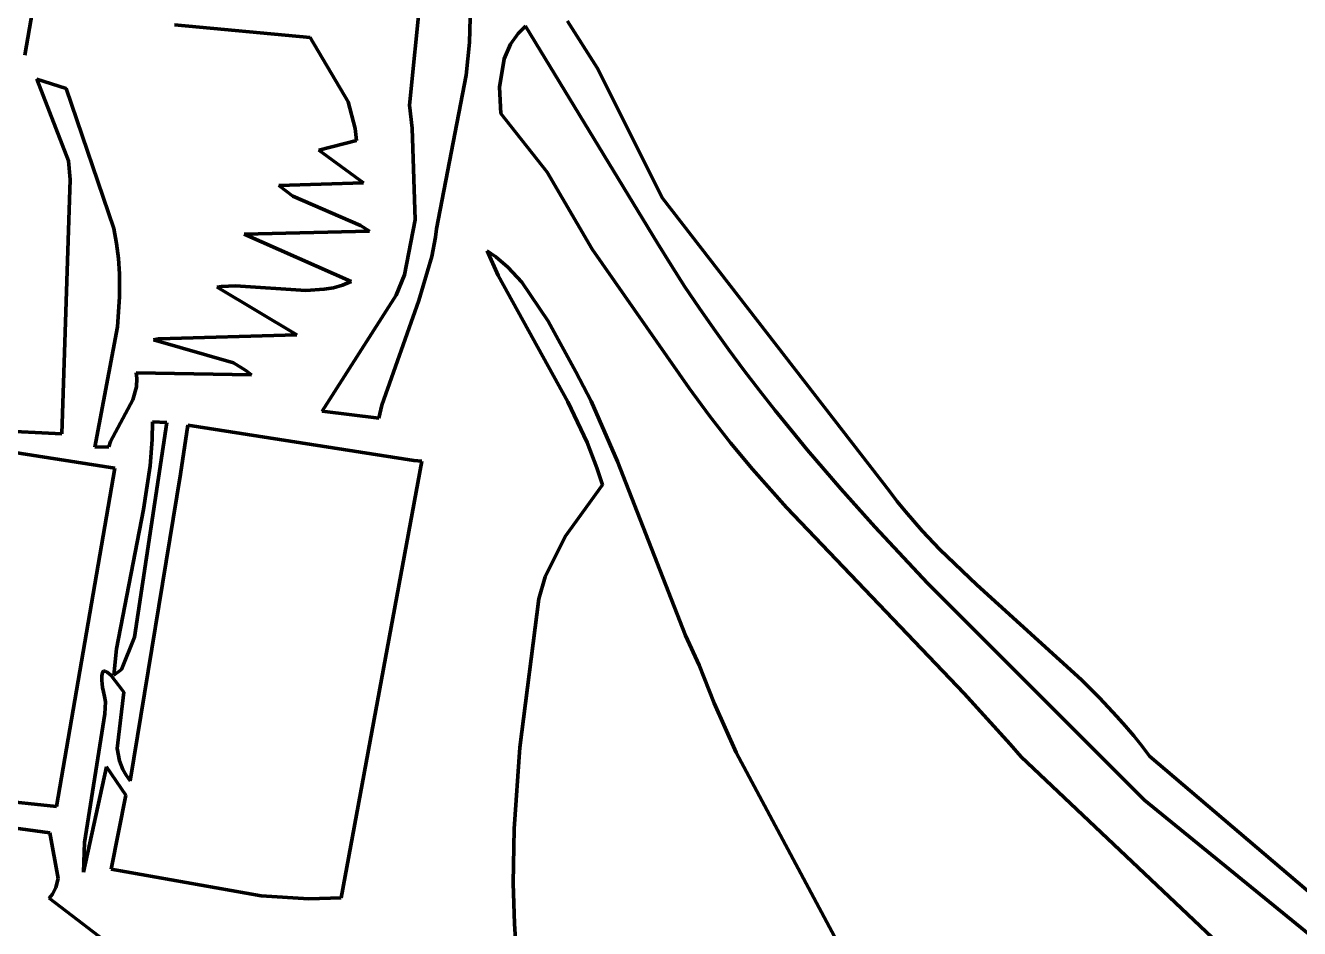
# Model space of a CAD drawing. Header units: millimetres. Extents: x 0 to 8.3, y 0 to 11.7.
# Drawn here: x 3.135 to 4.522, y 6.448 to 7.432 of the extents above; entities that cross this region are included whole.
import ezdxf

# ---------------------------------------------------------------- set-up
doc = ezdxf.new("R2010")
doc.units = ezdxf.units.MM
doc.layers.add('color#000000ff', color=7, linetype='CONTINUOUS', lineweight=100)
doc.layers.add('color#ffffffff', color=7, linetype='CONTINUOUS', lineweight=100)

msp = doc.modelspace()

# ---------------------------------------------------------------- linework, layer by layer
at = {"layer": 'color#000000ff'}
for p, q in [((3.1456, 7.4671), (3.134, 7.3992)), ((3.5648, 7.4644), (3.5529, 7.3448)), ((3.618, 7.4131), (3.6188, 7.4399)), ((3.7247, 7.4363), (3.7572, 7.3855)), ((3.4445, 7.4185), (3.297, 7.4324)), ((3.671, 7.4227), (3.6628, 7.4111)), ((3.679, 7.4308), (3.671, 7.4227)), ((3.8228, 7.1944), (3.679, 7.4308)), ((3.4859, 7.3485), (3.4445, 7.4185)), ((3.6144, 7.3775), (3.618, 7.4131)), ((3.6628, 7.4111), (3.6558, 7.3954)), ((3.6558, 7.3954), (3.6508, 7.3646)), ((3.7572, 7.3855), (3.8282, 7.2434)), ((3.1817, 7.2841), (3.1471, 7.3733)), ((3.1471, 7.3733), (3.1789, 7.363)), ((3.5822, 7.21), (3.6144, 7.3775)), ((3.1789, 7.363), (3.2309, 7.2107)), ((3.6508, 7.3646), (3.6521, 7.3358)), ((3.4936, 7.3195), (3.4859, 7.3485)), ((3.5529, 7.3448), (3.5558, 7.3198)), ((3.6521, 7.3358), (3.7026, 7.2719)), ((3.4951, 7.3065), (3.4936, 7.3195)), ((3.5558, 7.3198), (3.5588, 7.22)), ((3.4541, 7.2958), (3.4951, 7.3065)), ((3.1835, 7.264), (3.1817, 7.2841)), ((3.5028, 7.2602), (3.4541, 7.2958)), ((3.7026, 7.2719), (3.7516, 7.188)), ((3.1743, 6.9869), (3.1835, 7.264)), ((3.4105, 7.2572), (3.5028, 7.2602)), ((3.4259, 7.2459), (3.4105, 7.2572)), ((3.4993, 7.2137), (3.4259, 7.2459)), ((3.8282, 7.2434), (4.0752, 6.9244)), ((3.5091, 7.2077), (3.4993, 7.2137)), ((3.5588, 7.22), (3.5472, 7.16)), ((3.2309, 7.2107), (3.2339, 7.1942)), ((3.3726, 7.2043), (3.5091, 7.2077)), ((3.4893, 7.1529), (3.3726, 7.2043)), ((3.5771, 7.18), (3.5809, 7.2011)), ((3.5809, 7.2011), (3.5822, 7.21)), ((3.2339, 7.1942), (3.2359, 7.1777)), ((3.6372, 7.1861), (3.6494, 7.1594)), ((3.6467, 7.1796), (3.6372, 7.1861)), ((3.7516, 7.188), (3.8572, 7.0366)), ((3.8376, 7.1707), (3.8228, 7.1944)), ((3.2359, 7.1777), (3.237, 7.1612)), ((3.563, 7.1323), (3.5771, 7.18)), ((3.6598, 7.1685), (3.6467, 7.1796)), ((3.237, 7.1612), (3.2372, 7.1363)), ((3.5472, 7.16), (3.5382, 7.1378)), ((3.6494, 7.1594), (3.725, 7.0217)), ((3.6751, 7.152), (3.6598, 7.1685)), ((3.8527, 7.1472), (3.8376, 7.1707)), ((3.3432, 7.1466), (3.3482, 7.1473)), ((3.43, 7.0948), (3.3432, 7.1466)), ((3.3482, 7.1473), (3.3635, 7.1482)), ((3.3635, 7.1482), (3.44, 7.1431)), ((3.44, 7.1431), (3.46, 7.1443)), ((3.46, 7.1443), (3.4699, 7.1461)), ((3.4699, 7.1461), (3.4797, 7.149)), ((3.4797, 7.149), (3.4893, 7.1529)), ((3.7037, 7.1095), (3.6751, 7.152)), ((3.8682, 7.1241), (3.8527, 7.1472)), ((3.2372, 7.1363), (3.235, 7.1033)), ((3.5382, 7.1378), (3.4577, 7.0117)), ((3.5227, 7.0182), (3.563, 7.1323)), ((3.8841, 7.1012), (3.8682, 7.1241)), ((3.235, 7.1033), (3.2103, 6.9725)), ((3.7339, 7.0546), (3.7037, 7.1095)), ((3.2741, 7.0894), (3.2795, 7.0905)), ((3.3611, 7.0641), (3.2741, 7.0894)), ((3.2795, 7.0905), (3.43, 7.0948)), ((3.9004, 7.0786), (3.8841, 7.1012)), ((3.9169, 7.0562), (3.9004, 7.0786)), ((3.3746, 7.0561), (3.3611, 7.0641)), ((3.256, 7.0471), (3.2552, 7.0535)), ((3.2552, 7.0535), (3.3809, 7.0512)), ((3.2556, 7.0381), (3.256, 7.0471)), ((3.3809, 7.0512), (3.3746, 7.0561)), ((3.7504, 7.0226), (3.7339, 7.0546)), ((3.9338, 7.0342), (3.9169, 7.0562)), ((3.2514, 7.024), (3.2556, 7.0381)), ((3.8572, 7.0366), (3.8793, 7.0065)), ((3.951, 7.0123), (3.9338, 7.0342)), ((3.2272, 6.9785), (3.2514, 7.024)), ((3.725, 7.0217), (3.7461, 6.9775)), ((3.7792, 6.9569), (3.7504, 7.0226)), ((3.4577, 7.0117), (3.5195, 7.0042)), ((3.5195, 7.0042), (3.5227, 7.0182)), ((3.8793, 7.0065), (3.9024, 6.9772)), ((3.9685, 6.9907), (3.951, 7.0123)), ((3.2532, 6.7654), (3.2887, 6.9994)), ((3.2729, 7.0002), (3.2726, 6.9809)), ((3.2887, 6.9994), (3.2729, 7.0002)), ((3.3114, 6.9965), (3.3036, 6.943)), ((3.5574, 6.9579), (3.3114, 6.9965)), ((3.9862, 6.9693), (3.9685, 6.9907)), ((3.1009, 6.9906), (3.1743, 6.9869)), ((3.2255, 6.9727), (3.2272, 6.9785)), ((3.2726, 6.9809), (3.2703, 6.9522)), ((3.7461, 6.9775), (3.7568, 6.9501)), ((3.9024, 6.9772), (3.9262, 6.9486)), ((3.2321, 6.9495), (3.0959, 6.9707)), ((3.2103, 6.9725), (3.2255, 6.9727)), ((4.0224, 6.9271), (3.9862, 6.9693)), ((3.1686, 6.5813), (3.2321, 6.9495)), ((3.2703, 6.9522), (3.2632, 6.9047)), ((3.4782, 6.4817), (3.5663, 6.9573)), ((3.5663, 6.9573), (3.5574, 6.9579)), ((3.7568, 6.9501), (3.7629, 6.9313)), ((3.8531, 6.7675), (3.7792, 6.9569)), ((3.3036, 6.943), (3.2486, 6.6092)), ((3.9262, 6.9486), (3.9631, 6.9066)), ((3.7629, 6.9313), (3.7224, 6.8752)), ((4.0595, 6.8856), (4.0224, 6.9271)), ((4.0752, 6.9244), (4.0838, 6.9133)), ((4.0838, 6.9133), (4.0926, 6.9025)), ((3.2632, 6.9047), (3.2337, 6.753)), ((3.9631, 6.9066), (4.1565, 6.7044)), ((4.0926, 6.9025), (4.111, 6.8815)), ((4.1166, 6.8245), (4.0595, 6.8856)), ((4.111, 6.8815), (4.1302, 6.8612)), ((3.7224, 6.8752), (3.7005, 6.8312)), ((4.1302, 6.8612), (4.1704, 6.8225)), ((3.7005, 6.8312), (3.6937, 6.8073)), ((4.3529, 6.5881), (4.1166, 6.8245)), ((4.1704, 6.8225), (4.2842, 6.7192)), ((3.6937, 6.8073), (3.6728, 6.6456)), ((3.2394, 6.7305), (3.2532, 6.7654)), ((3.8683, 6.7349), (3.8531, 6.7675)), ((3.2337, 6.753), (3.2308, 6.7242)), ((3.2189, 6.7278), (3.2184, 6.7268)), ((3.2196, 6.7284), (3.2189, 6.7278)), ((3.2205, 6.7287), (3.2196, 6.7284)), ((3.2214, 6.7286), (3.2205, 6.7287)), ((3.2236, 6.7275), (3.2214, 6.7286)), ((3.2275, 6.7241), (3.2236, 6.7275)), ((3.2308, 6.7242), (3.2394, 6.7305)), ((3.8844, 6.6938), (3.8683, 6.7349)), ((3.218, 6.7254), (3.2177, 6.7235)), ((3.2177, 6.7235), (3.2177, 6.7211)), ((3.2177, 6.7211), (3.2178, 6.7183)), ((3.2178, 6.7183), (3.2182, 6.7148)), ((3.2184, 6.7268), (3.218, 6.7254)), ((3.2182, 6.7148), (3.2187, 6.7108)), ((3.2406, 6.7072), (3.2275, 6.7241)), ((4.2842, 6.7192), (4.3039, 6.6996)), ((3.2187, 6.7108), (3.2196, 6.7062)), ((3.2196, 6.7062), (3.2206, 6.7009)), ((3.2206, 6.7009), (3.2219, 6.695)), ((3.2345, 6.6442), (3.2416, 6.7058)), ((3.2416, 6.7058), (3.2406, 6.7072)), ((4.1565, 6.7044), (4.2066, 6.6492)), ((4.3039, 6.6996), (4.323, 6.6792)), ((3.2219, 6.695), (3.221, 6.6821)), ((3.9084, 6.64), (3.8844, 6.6938)), ((3.221, 6.6821), (3.1988, 6.542)), ((4.323, 6.6792), (4.3322, 6.6687)), ((4.3322, 6.6687), (4.3412, 6.658)), ((4.3412, 6.658), (4.35, 6.6471)), ((3.237, 6.631), (3.2345, 6.6442)), ((3.6728, 6.6456), (3.6668, 6.5569)), ((4.2066, 6.6492), (4.2188, 6.6351)), ((4.35, 6.6471), (4.3584, 6.6359)), ((3.2408, 6.6215), (3.237, 6.631)), ((4.0403, 6.3937), (3.9084, 6.64)), ((4.2188, 6.6351), (4.447, 6.4193)), ((4.3584, 6.6359), (4.5465, 6.4761)), ((3.198, 6.5097), (3.2228, 6.6244)), ((3.2228, 6.6244), (3.2438, 6.5937)), ((3.2442, 6.6153), (3.2408, 6.6215)), ((3.2486, 6.6092), (3.2442, 6.6153)), ((3.034, 6.5952), (3.1686, 6.5813)), ((3.2438, 6.5937), (3.2281, 6.5128)), ((4.6491, 6.3464), (4.3529, 6.5881)), ((3.1612, 6.5524), (3.0393, 6.5692)), ((3.1701, 6.5027), (3.1612, 6.5524)), ((3.6668, 6.5569), (3.6658, 6.4978)), ((3.1988, 6.542), (3.198, 6.5097)), ((3.2281, 6.5128), (3.3911, 6.4839)), ((3.164, 6.4859), (3.1677, 6.493)), ((3.1677, 6.493), (3.1701, 6.5027)), ((3.6658, 6.4978), (3.667, 6.4533)), ((3.1605, 6.4813), (3.164, 6.4859)), ((3.2392, 6.421), (3.1605, 6.4813)), ((3.3911, 6.4839), (3.4433, 6.4808)), ((3.4433, 6.4808), (3.4782, 6.4817)), ((3.667, 6.4533), (3.67, 6.4089))]:
    msp.add_line(p, q, dxfattribs=at)
at = {"layer": 'color#ffffffff'}
for p, q in [((3.134, 7.3992), (3.1456, 7.4671)), ((3.5529, 7.3448), (3.5648, 7.4644)), ((3.6188, 7.4399), (3.618, 7.4131)), ((3.7572, 7.3855), (3.7247, 7.4363)), ((3.297, 7.4324), (3.4445, 7.4185)), ((3.6628, 7.4111), (3.671, 7.4227)), ((3.671, 7.4227), (3.679, 7.4308)), ((3.679, 7.4308), (3.8228, 7.1944)), ((3.4445, 7.4185), (3.4859, 7.3485)), ((3.618, 7.4131), (3.6144, 7.3775)), ((3.6558, 7.3954), (3.6628, 7.4111)), ((3.6508, 7.3646), (3.6558, 7.3954)), ((3.8282, 7.2434), (3.7572, 7.3855)), ((3.1789, 7.363), (3.1471, 7.3733)), ((3.1471, 7.3733), (3.1817, 7.2841)), ((3.6144, 7.3775), (3.5822, 7.21)), ((3.2309, 7.2107), (3.1789, 7.363)), ((3.6521, 7.3358), (3.6508, 7.3646)), ((3.4859, 7.3485), (3.4936, 7.3195)), ((3.5558, 7.3198), (3.5529, 7.3448)), ((3.7026, 7.2719), (3.6521, 7.3358)), ((3.4936, 7.3195), (3.4951, 7.3065)), ((3.5588, 7.22), (3.5558, 7.3198)), ((3.4951, 7.3065), (3.4541, 7.2958)), ((3.1817, 7.2841), (3.1835, 7.264)), ((3.4541, 7.2958), (3.5028, 7.2602)), ((3.7516, 7.188), (3.7026, 7.2719)), ((3.1835, 7.264), (3.1743, 6.9869)), ((3.5028, 7.2602), (3.4105, 7.2572)), ((3.4105, 7.2572), (3.4259, 7.2459)), ((3.4259, 7.2459), (3.4993, 7.2137)), ((4.0752, 6.9244), (3.8282, 7.2434)), ((3.4993, 7.2137), (3.5091, 7.2077)), ((3.5472, 7.16), (3.5588, 7.22)), ((3.2339, 7.1942), (3.2309, 7.2107)), ((3.5091, 7.2077), (3.3726, 7.2043)), ((3.3726, 7.2043), (3.4893, 7.1529)), ((3.5809, 7.2011), (3.5771, 7.18)), ((3.5822, 7.21), (3.5809, 7.2011)), ((3.2359, 7.1777), (3.2339, 7.1942)), ((3.6372, 7.1861), (3.6467, 7.1796)), ((3.6494, 7.1594), (3.6372, 7.1861)), ((3.8572, 7.0366), (3.7516, 7.188)), ((3.8228, 7.1944), (3.8376, 7.1707)), ((3.237, 7.1612), (3.2359, 7.1777)), ((3.5771, 7.18), (3.563, 7.1323)), ((3.6467, 7.1796), (3.6598, 7.1685)), ((3.2372, 7.1363), (3.237, 7.1612)), ((3.5382, 7.1378), (3.5472, 7.16)), ((3.725, 7.0217), (3.6494, 7.1594)), ((3.6598, 7.1685), (3.6751, 7.152)), ((3.8376, 7.1707), (3.8527, 7.1472)), ((3.3482, 7.1473), (3.3432, 7.1466)), ((3.3432, 7.1466), (3.43, 7.0948)), ((3.3635, 7.1482), (3.3482, 7.1473)), ((3.44, 7.1431), (3.3635, 7.1482)), ((3.46, 7.1443), (3.44, 7.1431)), ((3.4699, 7.1461), (3.46, 7.1443)), ((3.4797, 7.149), (3.4699, 7.1461)), ((3.4893, 7.1529), (3.4797, 7.149)), ((3.6751, 7.152), (3.7037, 7.1095)), ((3.8527, 7.1472), (3.8682, 7.1241)), ((3.235, 7.1033), (3.2372, 7.1363)), ((3.4577, 7.0117), (3.5382, 7.1378)), ((3.563, 7.1323), (3.5227, 7.0182)), ((3.8682, 7.1241), (3.8841, 7.1012)), ((3.2103, 6.9725), (3.235, 7.1033)), ((3.7037, 7.1095), (3.7339, 7.0546)), ((3.2795, 7.0905), (3.2741, 7.0894)), ((3.2741, 7.0894), (3.3611, 7.0641)), ((3.43, 7.0948), (3.2795, 7.0905)), ((3.8841, 7.1012), (3.9004, 7.0786)), ((3.9004, 7.0786), (3.9169, 7.0562)), ((3.3611, 7.0641), (3.3746, 7.0561)), ((3.3809, 7.0512), (3.2552, 7.0535)), ((3.2552, 7.0535), (3.256, 7.0471)), ((3.256, 7.0471), (3.2556, 7.0381)), ((3.3746, 7.0561), (3.3809, 7.0512)), ((3.7339, 7.0546), (3.7504, 7.0226)), ((3.9169, 7.0562), (3.9338, 7.0342)), ((3.2556, 7.0381), (3.2514, 7.024)), ((3.8793, 7.0065), (3.8572, 7.0366)), ((3.9338, 7.0342), (3.951, 7.0123)), ((3.2514, 7.024), (3.2272, 6.9785)), ((3.7461, 6.9775), (3.725, 7.0217)), ((3.7504, 7.0226), (3.7792, 6.9569)), ((3.5195, 7.0042), (3.4577, 7.0117)), ((3.5227, 7.0182), (3.5195, 7.0042)), ((3.9024, 6.9772), (3.8793, 7.0065)), ((3.951, 7.0123), (3.9685, 6.9907)), ((3.2887, 6.9994), (3.2532, 6.7654)), ((3.2726, 6.9809), (3.2729, 7.0002)), ((3.2729, 7.0002), (3.2887, 6.9994)), ((3.3036, 6.943), (3.3114, 6.9965)), ((3.3114, 6.9965), (3.5574, 6.9579)), ((3.9685, 6.9907), (3.9862, 6.9693)), ((3.1743, 6.9869), (3.1009, 6.9906)), ((3.2272, 6.9785), (3.2255, 6.9727)), ((3.2703, 6.9522), (3.2726, 6.9809)), ((3.7568, 6.9501), (3.7461, 6.9775)), ((3.9262, 6.9486), (3.9024, 6.9772)), ((3.0959, 6.9707), (3.2321, 6.9495)), ((3.2255, 6.9727), (3.2103, 6.9725)), ((3.9862, 6.9693), (4.0224, 6.9271)), ((3.2321, 6.9495), (3.1686, 6.5813)), ((3.2632, 6.9047), (3.2703, 6.9522)), ((3.5663, 6.9573), (3.4782, 6.4817)), ((3.5574, 6.9579), (3.5663, 6.9573)), ((3.7629, 6.9313), (3.7568, 6.9501)), ((3.7792, 6.9569), (3.8531, 6.7675)), ((3.2486, 6.6092), (3.3036, 6.943)), ((3.9631, 6.9066), (3.9262, 6.9486)), ((3.7224, 6.8752), (3.7629, 6.9313)), ((4.0224, 6.9271), (4.0595, 6.8856)), ((4.0838, 6.9133), (4.0752, 6.9244)), ((4.0926, 6.9025), (4.0838, 6.9133)), ((3.2337, 6.753), (3.2632, 6.9047)), ((4.1565, 6.7044), (3.9631, 6.9066)), ((4.111, 6.8815), (4.0926, 6.9025)), ((4.0595, 6.8856), (4.1166, 6.8245)), ((4.1302, 6.8612), (4.111, 6.8815)), ((3.7005, 6.8312), (3.7224, 6.8752)), ((4.1704, 6.8225), (4.1302, 6.8612)), ((3.6937, 6.8073), (3.7005, 6.8312)), ((4.1166, 6.8245), (4.3529, 6.5881)), ((4.2842, 6.7192), (4.1704, 6.8225)), ((3.6728, 6.6456), (3.6937, 6.8073)), ((3.2532, 6.7654), (3.2394, 6.7305)), ((3.8531, 6.7675), (3.8683, 6.7349)), ((3.2308, 6.7242), (3.2337, 6.753)), ((3.2184, 6.7268), (3.2189, 6.7278)), ((3.2189, 6.7278), (3.2196, 6.7284)), ((3.2196, 6.7284), (3.2205, 6.7287)), ((3.2205, 6.7287), (3.2214, 6.7286)), ((3.2214, 6.7286), (3.2236, 6.7275)), ((3.2236, 6.7275), (3.2275, 6.7241)), ((3.2394, 6.7305), (3.2308, 6.7242)), ((3.8683, 6.7349), (3.8844, 6.6938)), ((3.2177, 6.7235), (3.218, 6.7254)), ((3.2177, 6.7211), (3.2177, 6.7235)), ((3.2178, 6.7183), (3.2177, 6.7211)), ((3.2182, 6.7148), (3.2178, 6.7183)), ((3.218, 6.7254), (3.2184, 6.7268)), ((3.2187, 6.7108), (3.2182, 6.7148)), ((3.2275, 6.7241), (3.2406, 6.7072)), ((4.3039, 6.6996), (4.2842, 6.7192)), ((3.2196, 6.7062), (3.2187, 6.7108)), ((3.2206, 6.7009), (3.2196, 6.7062)), ((3.2219, 6.695), (3.2206, 6.7009)), ((3.2416, 6.7058), (3.2345, 6.6442)), ((3.2406, 6.7072), (3.2416, 6.7058)), ((4.2066, 6.6492), (4.1565, 6.7044)), ((4.323, 6.6792), (4.3039, 6.6996)), ((3.221, 6.6821), (3.2219, 6.695)), ((3.8844, 6.6938), (3.9084, 6.64)), ((3.1988, 6.542), (3.221, 6.6821)), ((4.3322, 6.6687), (4.323, 6.6792)), ((4.3412, 6.658), (4.3322, 6.6687)), ((4.35, 6.6471), (4.3412, 6.658)), ((3.2345, 6.6442), (3.237, 6.631)), ((3.6668, 6.5569), (3.6728, 6.6456)), ((4.2188, 6.6351), (4.2066, 6.6492)), ((4.3584, 6.6359), (4.35, 6.6471)), ((3.237, 6.631), (3.2408, 6.6215)), ((3.9084, 6.64), (4.0403, 6.3937)), ((4.447, 6.4193), (4.2188, 6.6351)), ((4.5465, 6.4761), (4.3584, 6.6359)), ((3.2228, 6.6244), (3.198, 6.5097)), ((3.2438, 6.5937), (3.2228, 6.6244)), ((3.2408, 6.6215), (3.2442, 6.6153)), ((3.2442, 6.6153), (3.2486, 6.6092)), ((3.1686, 6.5813), (3.034, 6.5952)), ((3.2281, 6.5128), (3.2438, 6.5937)), ((4.3529, 6.5881), (4.6491, 6.3464)), ((3.0393, 6.5692), (3.1612, 6.5524)), ((3.1612, 6.5524), (3.1701, 6.5027)), ((3.6658, 6.4978), (3.6668, 6.5569)), ((3.198, 6.5097), (3.1988, 6.542)), ((3.3911, 6.4839), (3.2281, 6.5128)), ((3.1677, 6.493), (3.164, 6.4859)), ((3.1701, 6.5027), (3.1677, 6.493)), ((3.667, 6.4533), (3.6658, 6.4978)), ((3.164, 6.4859), (3.1605, 6.4813)), ((3.1605, 6.4813), (3.2392, 6.421)), ((3.4433, 6.4808), (3.3911, 6.4839)), ((3.4782, 6.4817), (3.4433, 6.4808)), ((3.67, 6.4089), (3.667, 6.4533))]:
    msp.add_line(p, q, dxfattribs=at)

doc.saveas('drawing.dxf')
